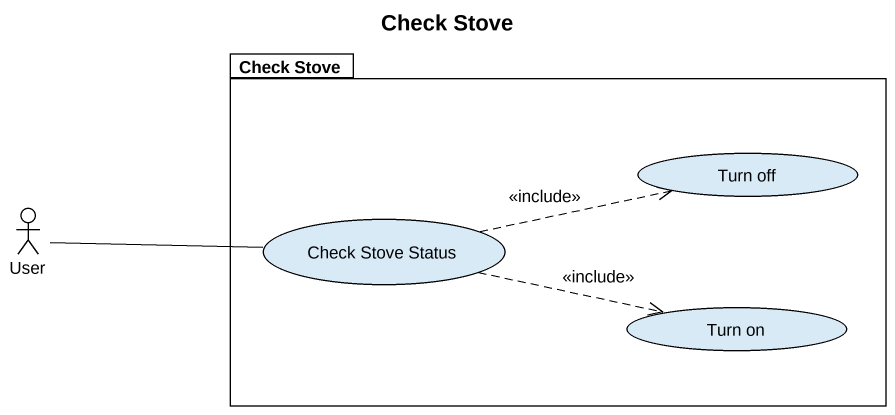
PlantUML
@startuml
title Check Stove
package "Check Stove" as Check_Stove {
  usecase "Turn off" as Turn_off
  usecase "Check Stove Status" as Check_Stove_Status
  usecase "Turn on" as Turn_on
}
actor User
User -right- Check_Stove_Status
Check_Stove_Status .right.> Turn_off : <<include>>
Check_Stove_Status .right.> Turn_on : <<include>>
@enduml
